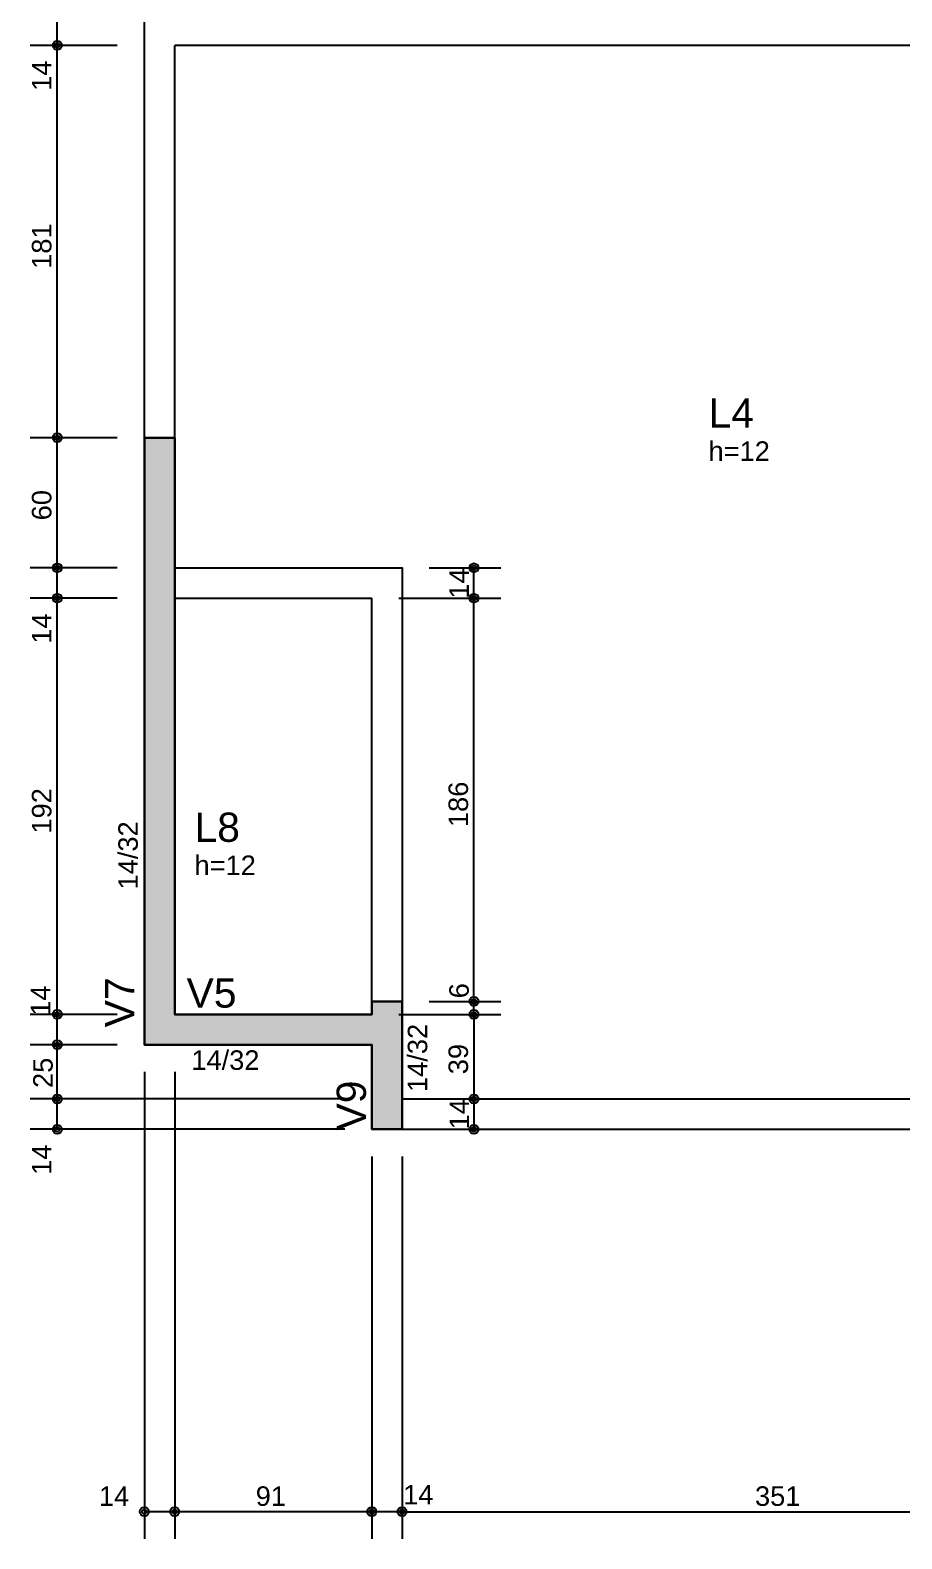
# Model space of a CAD drawing. Extents: x 0 to 119, y 0 to 84.
# Drawn here: x 15.82 to 23.87, y 48.47 to 62.39 of the extents above; entities that cross this region are included whole.
import ezdxf

# ---------------------------------------------------------------- set-up
doc = ezdxf.new("R2010")
doc.units = 0
doc.header["$MEASUREMENT"] = 0
for name, color, linetype in [('25', 130, 'CONTINUOUS'), ('3', 7, 'CONTINUOUS'), ('32', 250, 'CONTINUOUS'), ('37', 7, 'CONTINUOUS'), ('38', 7, 'CONTINUOUS'), ('9', 8, 'CONTINUOUS')]:
    doc.layers.add(name, color=color, linetype=linetype)
doc.styles.add('TQS_ARIAL', font='arial.ttf')

msp = doc.modelspace()

# ---------------------------------------------------------------- linework, layer by layer
at = {"layer": '25', "color": 130, "linetype": 'Continuous'}
msp.add_lwpolyline([(16.873809, 58.6273), (17.153809, 58.6273), (17.153765, 53.3073), (18.973766, 53.3073), (18.97381, 53.4273), (19.25381, 53.4273), (19.25381, 52.2473), (18.97381, 52.2473), (18.973766, 53.0273), (16.873766, 53.0273), (16.87381, 58.6273)], dxfattribs=at)
for points in [[(17.153765, 53.3073), (16.873766, 53.0273), (16.873809, 58.6273)], [(17.153765, 53.3073), (16.873809, 58.6273), (17.153809, 58.6273)], [(18.973766, 53.0273), (16.873766, 53.0273), (17.153765, 53.3073)], [(18.973766, 53.3073), (18.973766, 53.0273), (17.153765, 53.3073)], [(18.97381, 53.4273), (18.97381, 52.2473), (18.973766, 53.3073)], [(18.97381, 52.2473), (18.973766, 53.0273), (18.973766, 53.3073)], [(19.25381, 53.4273), (19.25381, 52.2473), (18.97381, 53.4273)], [(19.25381, 52.2473), (18.97381, 52.2473), (18.97381, 53.4273)]]:
    msp.add_solid(points, dxfattribs=at)
at = {"layer": '3', "color": 7, "linetype": 'Continuous'}
for points in [[(16.873809, 58.6273), (16.873766, 53.0273), (18.973766, 53.0273), (18.97381, 52.2473), (19.25381, 52.2473), (19.25381, 53.4273), (18.97381, 53.4273), (18.973766, 53.3073), (17.153766, 53.3073), (17.15381, 58.6273), (16.87381, 58.6273)], [(16.87381, 57.1473), (16.873766, 53.0273), (18.973766, 53.0273)]]:
    msp.add_lwpolyline(points, dxfattribs=at)
at = {"layer": '32', "color": 250, "linetype": 'Continuous'}
for p, q in [((16.069069, 62.2473), (16.069069, 62.5273)), ((16.62381, 62.2473), (15.819069, 62.2473)), ((16.62381, 62.2473), (15.819069, 62.2473)), ((16.069069, 58.6273), (16.069069, 62.2473)), ((16.87381, 62.2473), (16.87381, 62.2473)), ((16.87381, 62.2473), (16.87381, 62.2473)), ((16.623809, 58.6273), (15.819069, 58.6273)), ((16.623809, 58.6273), (15.819069, 58.6273)), ((16.069069, 57.4273), (16.069069, 58.6273)), ((16.873809, 58.6273), (16.873809, 58.6273)), ((16.873809, 58.6273), (16.873809, 58.6273)), ((16.62381, 57.4273), (15.819069, 57.4273)), ((16.62381, 57.4273), (15.819069, 57.4273)), ((16.069069, 57.1473), (16.069069, 57.4273)), ((16.87381, 57.4273), (16.87381, 57.4273)), ((16.87381, 57.4273), (16.87381, 57.4273)), ((19.253811, 57.4273), (19.253811, 57.4273)), ((19.503811, 57.4273), (20.165968, 57.4273)), ((19.915968, 57.1473), (19.915968, 57.4273)), ((16.62381, 57.1473), (15.819069, 57.1473)), ((16.62381, 57.1473), (15.819069, 57.1473)), ((16.069069, 53.3073), (16.069069, 57.1473)), ((16.87381, 57.1473), (16.87381, 57.1473)), ((16.87381, 57.1473), (16.87381, 57.1473)), ((18.97381, 57.1473), (18.97381, 57.1473)), ((19.22381, 57.1473), (20.165968, 57.1473)), ((19.253811, 57.1473), (19.253811, 57.1473)), ((19.503811, 57.1473), (20.165968, 57.1473)), ((19.915968, 53.4273), (19.915968, 57.1473)), ((16.623766, 53.3073), (15.819069, 53.3073)), ((16.623766, 53.3073), (15.819069, 53.3073)), ((16.069069, 53.0273), (16.069069, 53.3073)), ((16.873766, 53.3073), (16.873766, 53.3073)), ((16.873766, 53.3073), (16.873766, 53.3073)), ((18.97381, 53.3073), (18.97381, 53.3073)), ((19.22381, 53.3073), (20.165968, 53.3073)), ((19.253811, 53.4273), (19.253811, 53.4273)), ((19.253811, 53.4273), (19.253811, 53.4273)), ((19.253811, 53.3073), (19.253811, 53.3073)), ((19.503811, 53.4273), (20.165968, 53.4273)), ((19.503811, 53.4273), (20.165968, 53.4273)), ((19.503811, 53.3073), (20.165968, 53.3073)), ((19.915968, 53.3073), (19.915968, 53.4273)), ((19.915968, 53.3073), (19.915968, 52.5273)), ((16.623766, 53.0273), (15.819069, 53.0273)), ((16.623766, 53.0273), (15.819069, 53.0273)), ((16.069069, 52.5273), (16.069069, 53.0273)), ((16.873766, 53.0273), (16.873766, 53.0273)), ((16.873766, 53.0273), (16.873766, 53.0273)), ((16.873766, 53.0273), (16.873766, 53.0273)), ((17.153766, 53.0273), (17.153766, 53.0273)), ((17.153766, 53.0273), (17.153766, 53.0273)), ((16.873766, 52.7773), (16.873766, 48.469496)), ((17.153766, 52.7773), (17.153766, 48.469496)), ((17.153766, 52.7773), (17.153766, 48.469496)), ((18.72381, 52.5273), (15.819069, 52.5273)), ((18.72381, 52.5273), (15.819069, 52.5273)), ((16.069069, 52.2473), (16.069069, 52.5273)), ((18.97381, 52.5273), (18.97381, 52.5273)), ((18.97381, 52.5273), (18.97381, 52.5273)), ((19.739273, 52.5273), (19.739273, 52.5273)), ((19.851277, 52.5273), (19.851277, 52.5273)), ((19.915968, 52.5273), (19.915968, 52.2473)), ((19.989273, 52.5273), (20.165968, 52.5273)), ((20.101277, 52.5273), (20.165968, 52.5273)), ((18.72381, 52.2473), (15.819069, 52.2473)), ((18.97381, 52.2473), (18.97381, 52.2473)), ((18.97381, 52.2473), (18.97381, 52.2473)), ((18.97381, 52.2473), (18.97381, 52.2473)), ((19.25381, 52.2473), (19.25381, 52.2473)), ((19.25381, 52.2473), (19.25381, 52.2473)), ((19.768762, 52.2473), (19.768762, 52.2473)), ((20.018762, 52.2473), (20.165968, 52.2473)), ((18.97381, 51.9973), (18.97381, 48.469496)), ((18.97381, 51.9973), (18.97381, 48.469496)), ((19.25381, 51.9973), (19.25381, 48.469496)), ((19.25381, 51.9973), (19.25381, 48.469496)), ((17.153766, 48.719496), (16.873766, 48.719496)), ((18.97381, 48.719496), (17.153766, 48.719496)), ((19.25381, 48.719496), (18.97381, 48.719496)), ((19.25381, 48.719496), (26.27381, 48.719496))]:
    msp.add_line(p, q, dxfattribs=at)
for centre, radius in [((16.069069, 62.2473), 0.041625), ((16.069069, 62.2473), 0.041625), ((16.069069, 62.2473), 0.02075), ((16.069069, 62.2473), 0.02075), ((16.069069, 58.6273), 0.041625), ((16.069069, 58.6273), 0.041625), ((16.069069, 58.6273), 0.02075), ((16.069069, 58.6273), 0.02075), ((16.069069, 57.4273), 0.041625), ((16.069069, 57.4273), 0.041625), ((16.069069, 57.4273), 0.02075), ((16.069069, 57.4273), 0.02075), ((19.915968, 57.4273), 0.041625), ((19.915968, 57.4273), 0.02075), ((16.069069, 57.1473), 0.041625), ((16.069069, 57.1473), 0.041625), ((16.069069, 57.1473), 0.02075), ((16.069069, 57.1473), 0.02075), ((19.915968, 57.1473), 0.041625), ((19.915968, 57.1473), 0.041625), ((19.915968, 57.1473), 0.02075), ((19.915968, 57.1473), 0.02075), ((19.915968, 53.4273), 0.041625), ((19.915968, 53.4273), 0.041625), ((19.915968, 53.4273), 0.02075), ((19.915968, 53.4273), 0.02075), ((16.069069, 53.3073), 0.041625), ((16.069069, 53.3073), 0.041625), ((16.069069, 53.3073), 0.02075), ((16.069069, 53.3073), 0.02075), ((19.915968, 53.3073), 0.041625), ((19.915968, 53.3073), 0.041625), ((19.915968, 53.3073), 0.02075), ((19.915968, 53.3073), 0.02075), ((16.069069, 53.0273), 0.041625), ((16.069069, 53.0273), 0.041625), ((16.069069, 53.0273), 0.02075), ((16.069069, 53.0273), 0.02075), ((16.069069, 52.5273), 0.041625), ((16.069069, 52.5273), 0.041625), ((16.069069, 52.5273), 0.02075), ((16.069069, 52.5273), 0.02075), ((19.915968, 52.5273), 0.041625), ((19.915968, 52.5273), 0.041625), ((19.915968, 52.5273), 0.02075), ((19.915968, 52.5273), 0.02075), ((16.069069, 52.2473), 0.041625), ((16.069069, 52.2473), 0.02075), ((19.915968, 52.2473), 0.041625), ((19.915968, 52.2473), 0.02075), ((16.873766, 48.719496), 0.041625), ((16.873766, 48.719496), 0.02075), ((17.153766, 48.719496), 0.041625), ((17.153766, 48.719496), 0.041625), ((17.153766, 48.719496), 0.02075), ((17.153766, 48.719496), 0.02075), ((18.97381, 48.719496), 0.041625), ((18.97381, 48.719496), 0.041625), ((18.97381, 48.719496), 0.02075), ((18.97381, 48.719496), 0.02075), ((19.25381, 48.719496), 0.041625), ((19.25381, 48.719496), 0.041625), ((19.25381, 48.719496), 0.02075), ((19.25381, 48.719496), 0.02075)]:
    msp.add_circle(centre, radius, dxfattribs=at)
at = {"layer": '9', "color": 8, "linetype": 'Continuous'}
for p, q in [((16.87381, 57.4273), (16.87381, 67.627061)), ((17.15381, 57.4273), (17.15381, 62.2473)), ((16.87381, 57.4273), (16.87381, 57.1473)), ((16.87381, 57.4273), (16.87381, 57.1473)), ((17.153809, 57.1473), (18.97381, 57.1473)), ((17.153809, 57.1473), (18.97381, 57.1473)), ((18.973766, 53.3073), (18.97381, 57.1473)), ((18.973766, 53.3073), (18.97381, 57.1473)), ((19.25381, 52.5273), (26.57381, 52.5273))]:
    msp.add_line(p, q, dxfattribs=at)
for points in [[(26.85381, 57.2473), (26.57381, 57.2473), (26.57381, 62.2473), (17.15381, 62.2473)], [(17.15381, 57.4273), (19.25381, 57.4273), (19.25381, 57.1473)], [(17.15381, 57.4273), (19.25381, 57.4273), (19.25381, 57.1473)], [(18.97381, 57.4273), (19.25381, 57.4273), (19.25381, 52.5273)], [(18.97381, 57.4273), (19.25381, 57.4273), (19.25381, 52.5273)], [(19.25381, 52.2473), (18.97381, 52.2473), (18.973766, 53.0273)], [(19.25381, 52.2473), (18.97381, 52.2473), (18.973766, 53.0273)], [(18.97381, 52.5273), (18.97381, 52.2473), (26.85381, 52.2473), (26.85381, 52.5273)]]:
    msp.add_lwpolyline(points, dxfattribs=at)

# ---------------------------------------------------------------- texts
at = {"layer": '32', "color": 250, "linetype": 'Continuous', "style": 'TQS_ARIAL'}
for s, p in [('14', (16.015069, 61.8273)), ('181', (16.015069, 60.1853)), ('60', (16.015069, 57.8653)), ('14', (19.869756, 57.142741)), ('14', (16.015069, 56.7273)), ('186', (19.861968, 55.0353)), ('192', (16.015069, 54.9753)), ('6', (19.868822, 53.455856)), ('14', (16.005193, 53.295331)), ('25', (16.027249, 52.628459)), ('39', (19.861968, 52.7553)), ('14', (19.871876, 52.246679)), ('14', (16.015069, 51.8273))]:
    msp.add_text(s, height=0.18, rotation=90, dxfattribs=at).set_placement(p)
for s, p in [('14', (16.453766, 48.773496)), ('91', (17.901788, 48.773496)), ('14', (19.262754, 48.786471)), ('351', (22.51181, 48.773496))]:
    msp.add_text(s, height=0.18, dxfattribs=at).set_placement(p)
at = {"layer": '37', "color": 7, "linetype": 'Continuous', "style": 'TQS_ARIAL'}
for s, height, p in [('14/32', 0.18, (16.813141, 54.459723)), ('V7', 0.27, (16.780881, 53.188028)), ('14/32', 0.18, (19.485672, 52.5915)), ('V9', 0.27, (18.919329, 52.236321))]:
    msp.add_text(s, height=height, rotation=90, dxfattribs=at).set_placement(p)
for s, height, p in [('V5', 0.27, (17.263516, 53.37001)), ('14/32', 0.18, (17.307541, 52.795806))]:
    msp.add_text(s, height=height, dxfattribs=at).set_placement(p)
at = {"layer": '38', "color": 7, "linetype": 'Continuous', "style": 'TQS_ARIAL'}
for s, height, p in [('L4', 0.27, (22.082779, 58.719823)), ('h=12', 0.18, (22.082779, 58.413823)), ('L8', 0.27, (17.33673, 54.899346)), ('h=12', 0.18, (17.33673, 54.593346))]:
    msp.add_text(s, height=height, dxfattribs=at).set_placement(p)

doc.saveas('drawing.dxf')
